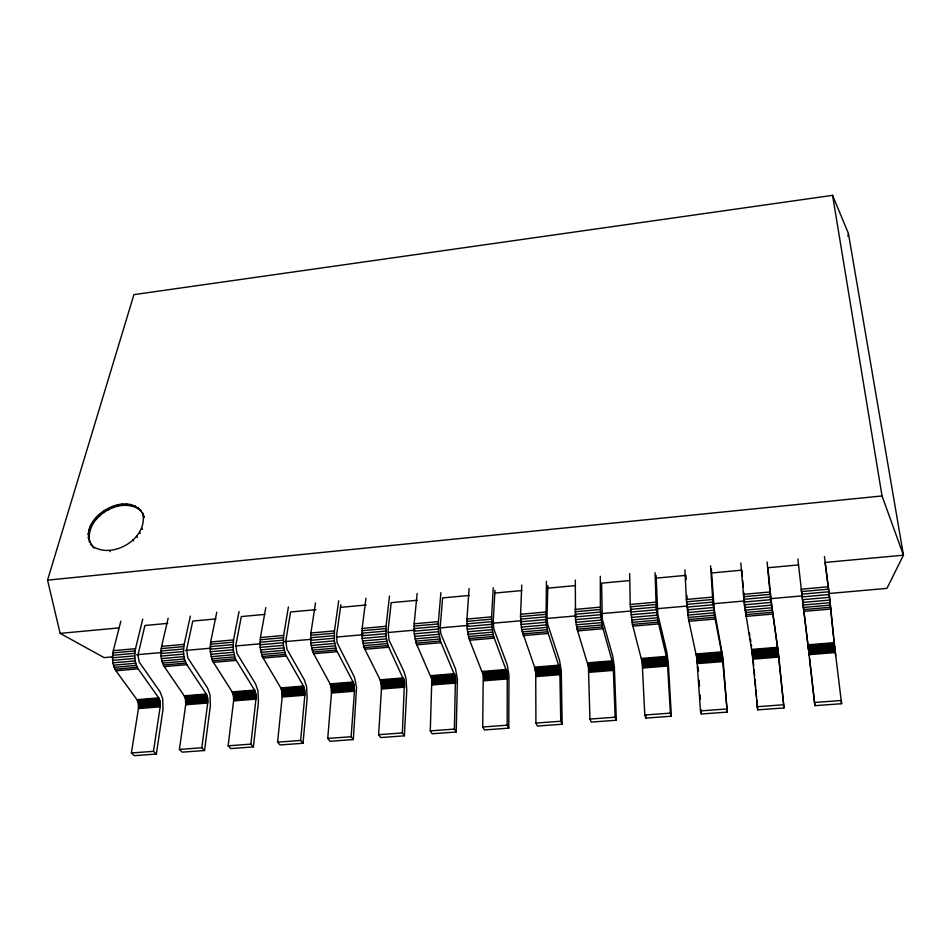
<?xml version="1.0" encoding="UTF-8"?>
<svg xmlns="http://www.w3.org/2000/svg" width="951" height="951" viewBox="0 0 951 951"><rect width="100%" height="100%" fill="white"/><g stroke="black" fill="none" stroke-linecap="round" stroke-linejoin="round"><path stroke-width="1.43" d="M340.874 604.717L336.642 635.102L336.987 642.543L354.497 677.243L356.554 687.407L353.332 739.569L330.009 741.281L327.738 738.452L331.459 693.065L331.186 687.407L330.092 683.888L312.796 652.101L310.751 642.935L310.906 633.009L315.506 602.97M494.972 590.369L493.248 621.205L493.783 628.801L507.156 664.654L508.963 675.067L508.785 728.145L484.416 729.94L482.704 727.004L483.251 675.055L468.986 638.573L467.214 629.17L466.953 619.065L469.093 588.586M216.78 612.218L210.67 641.973L210.254 651.768L212.453 660.779L232.175 691.9L233.399 695.359L233.589 700.935L228.145 745.81L230.772 748.58L253.418 746.915L250.874 744.134L255.926 699.14L255.712 693.541L254.523 690.069L235.349 658.805L233.185 649.747L233.542 639.928L239.046 611.529M417.144 593.448L414.16 623.785L414.279 633.83L416.146 643.149L431.825 679.24L430.28 730.879L432.194 733.78L456.195 732.008L454.388 729.096L455.47 677.314L440.432 641.045L438.613 631.69L438.423 621.609L440.895 592.663M265.793 607.63L260.419 637.527L260.134 647.381L262.25 656.475L280.783 687.93L281.948 691.413L282.185 697.024L277.585 742.16L280.034 744.954L303.012 743.266L300.635 740.46L304.843 695.205L304.582 689.57L303.452 686.075L285.49 654.466L283.41 645.337L283.636 635.446L288.415 606.916M521.754 585.103L520.506 616.593L521.671 629.598L534.605 667.174L535.722 673.142L535.924 723.069L537.434 726.041L562.172 724.234L560.757 721.238L559.794 668.838L547.669 631.761L546.029 622.239L546.421 581.346M508.785 728.145L507.168 725.197L507.252 673.106L493.64 636.433L491.917 626.994L491.596 616.866L493.248 587.777M215.925 618.923L192.768 621.062L186.634 649.509L187.704 657.735L207.52 687.942L210.005 694.812L210.361 705.88L204.536 750.505L201.826 747.759L207.71 703.015L207.532 697.452L206.284 694.016L186.812 664.654C183.365 658.567 182.961 651.114 184.173 644.338L190.378 616.082M629.419 580.585L601.591 583.165L602.316 619.291L612.717 655.952L614.346 666.532L616.355 720.252L591.249 722.094L589.941 719.075L588.407 666.508L577.102 629.205L575.521 619.648L575.319 580.098M204.536 750.505L182.212 752.146L179.418 749.412L185.695 704.786L185.528 699.247L184.244 695.823L164.273 666.603C160.743 660.576 160.339 653.099 161.622 646.359L168.149 618.15M167.745 623.38L144.921 625.496L137.978 655.013L139.167 661.967L160.089 691.864L162.692 698.676L162.978 709.672L156.356 754.036L153.468 751.326L160.172 706.843L160.03 701.315L158.722 697.903L138.157 668.862C134.543 662.895 134.15 655.394 135.517 648.689L142.745 619.149M365.957 598.25L362.153 628.433L362.129 638.418L364.078 647.655L380.103 679.799L381.149 683.353L381.458 689.035L378.629 734.695L380.721 737.56L404.389 735.824L402.38 732.936L404.448 681.463L388.008 645.586L386.094 636.302L386.058 626.293L389.482 596.039M156.356 754.036L134.341 755.665L131.381 752.966L138.454 708.59L138.335 703.074L136.992 699.686L115.939 670.776C112.242 664.868 111.861 657.355 113.3 650.674L120.848 621.205M547.883 585.447L547.039 616.426L547.633 624.082L559.557 660.339L561.268 670.835L562.172 724.234M456.195 732.008L457.419 679.24L455.529 668.91L440.729 633.449L440.206 627.054L442.619 597.906L469.164 595.445M353.332 739.569L351.133 736.728L354.45 691.211L354.152 685.54L353.083 682.01L336.369 650.056L334.372 640.855L334.467 630.905L338.699 600.806M404.389 735.824L406.743 690.176L406.065 678.812L404.068 671.691L389.042 640.142L388.067 630.537L391.194 602.672L417.334 600.247M303.012 743.266L307.149 698.141L306.638 686.919L304.391 679.929L286.893 649.069L285.835 640.724L290.542 612.004L315.946 609.65M253.418 746.915L258.41 702.04L257.983 690.89L255.605 683.971L236.942 653.432L235.872 645.147L241.304 616.569L264.794 614.394M847.983 236.442L848.435 233.53L832.577 195.335L133.913 294.644L47.55 580.158L60.115 633.366L104.123 657.617L113.003 656.832M91.629 545.422L90.821 544.222L94.173 547.978C69.685 521.897 130.418 484.011 143.993 516.405M89.061 541.167L89.869 542.367C83.854 517.285 121.99 494.151 141.414 511.174L140.653 509.962M93.364 546.777C114.025 559.343 148.986 537.41 142.531 512.922L143.28 514.134M47.55 580.158L882.029 495.946L903.45 555.182L886.926 588.372L829.213 593.483M60.115 633.366L118.673 627.933M340.506 607.368L366.278 604.979M494.829 593.067L521.837 590.559M547.8 588.158L575.224 585.614M656.19 578.113L685.933 575.355L686.135 579.646M798.578 564.906L767.909 567.747L771.511 604.456L778.441 653.254L783.981 707.936L757.685 709.862L752.146 653.206L744.371 604.8L740.841 562.956M113.3 650.674L135.517 648.689M161.622 646.359L184.173 644.338M210.67 641.973L233.542 639.928M260.419 637.527L283.636 635.446M310.906 633.009L334.467 630.905M362.153 628.433L386.058 626.293M414.16 623.785L438.423 621.609M466.953 619.065L491.596 616.866M520.554 614.275L545.565 612.04M574.975 609.413L600.366 607.142L600.307 576.294M656.095 575.379L657.842 614.417L666.699 651.506L668.232 662.169L671.382 716.21L645.884 718.076L644.79 715.021L642.163 662.146L632.415 624.427L630.228 604.467L656.024 602.161L655.073 572.645M742.279 575.926L741.816 570.172L711.621 572.966L714.237 609.472L722.915 657.747L727.242 712.097L701.351 713.999L700.483 710.908L696.738 657.712L688.595 619.553L686.349 599.451L712.549 597.109L710.575 565.786M743.349 594.363L769.953 591.986L778.001 651.114L783.981 707.936M829.224 594.518L802.121 596.907L802.442 599.689L829.557 597.311L828.285 586.767L801.253 589.192L802.252 597.668M112.848 652.897L135.09 650.924M161.218 648.594L183.793 646.585M210.302 644.219L233.197 642.187M260.11 639.785L283.35 637.717M310.656 635.28L334.229 633.188M361.939 630.715L385.88 628.587M414.006 626.079L438.304 623.915M466.858 621.372L491.512 619.184M520.506 616.593L545.553 614.37M574.986 611.743L600.414 609.484L600.366 607.142M630.299 606.821L656.131 604.515L656.024 602.161M686.491 601.817L712.715 599.487L712.549 597.109M743.551 596.741L770.191 594.363M801.515 591.57L828.583 589.168M112.575 655.31L134.84 653.337M160.992 651.007L183.579 649.01M210.112 646.656L233.031 644.623M259.956 642.234L283.208 640.166M310.537 637.752L334.134 635.66M361.867 633.2L385.821 631.072M413.97 628.575L438.292 626.412M466.87 623.88L491.548 621.692M520.566 619.125L545.624 616.902M575.082 614.287L600.533 612.028L600.414 609.484M630.454 609.377L656.297 607.083L656.131 604.515M686.681 604.384L712.929 602.054L714.819 617.282L722.201 655.643L727.242 712.097M743.789 599.32L770.453 596.955M801.812 594.173L828.903 591.772M136.682 654.74L161.836 652.517M185.516 650.425L210.67 648.19M235.824 645.967L259.504 643.875M284.658 641.652L311.298 639.298M336.452 637.063L363.092 634.709M388.246 632.486L414.886 630.133M440.04 627.91L468.154 625.413M493.307 623.19L521.421 620.706M546.575 618.483L576.175 615.868M601.329 613.633L630.929 611.018M656.083 608.795L687.157 606.049M712.311 603.814L744.871 600.937M770.025 598.714L802.585 595.837M112.515 657.819L134.78 655.845M160.957 653.539L183.543 651.542M210.1 649.2L233.019 647.167M259.968 644.79L283.232 642.733M310.573 640.32L334.181 638.24M361.927 635.791L385.892 633.675M414.065 631.179L438.387 629.039M466.989 626.507L491.679 624.332M520.708 621.764L545.791 619.553M575.26 616.949L600.723 614.691L600.533 612.028M630.668 612.052L656.523 609.769L658.235 622.18L667.257 660.113L670.396 713.131L671.382 716.21M686.931 607.083L713.191 604.765M744.074 602.031L770.75 599.677M112.646 660.351L134.923 658.389M161.099 656.095L183.698 654.11M210.254 651.768L233.185 649.747M260.134 647.381L283.41 645.337M310.751 642.935L334.372 640.855M362.129 638.418L386.094 636.302M414.279 633.83L438.613 631.69M467.214 629.17L491.917 626.994M520.958 624.45L546.029 622.239M575.521 619.648L600.984 617.401L602.53 627.006L613.122 664.499L615.154 717.209L616.355 720.252M630.929 614.774L656.796 612.503M687.216 609.829L713.488 607.511M744.371 604.8L771.059 602.447M112.967 662.835L135.244 660.886M161.42 658.591L184.019 656.618M210.587 654.288L233.518 652.279M260.467 649.925L283.731 647.881M311.084 645.491L334.693 643.423M362.45 640.986L386.427 638.894M414.6 636.421L438.934 634.293M467.535 631.785L492.238 629.621M521.279 627.078L546.361 624.89M575.842 622.311L601.317 620.076M631.262 617.449L657.117 615.19M687.537 612.527L713.809 610.221M744.692 607.523L771.38 605.181M802.763 602.435L829.878 600.057L834.788 647.702L808.528 649.83L802.418 599.047M113.478 665.189L135.755 663.251M161.92 660.969L184.518 658.995M211.063 656.677L233.994 654.68M260.931 652.327L284.194 650.306M311.536 647.916L335.144 645.86M362.902 643.435L386.867 641.354M415.028 638.894L439.35 636.778M467.951 634.281L492.642 632.13M521.671 629.598L546.742 627.41M576.223 624.831L601.686 622.62M631.619 620.004L657.474 617.746M687.882 615.095L714.142 612.813M745.025 610.114L771.701 607.784M803.072 605.05L830.175 602.684M114.168 667.34L136.421 665.403M162.573 663.132L185.16 661.171M211.693 658.865L234.612 656.879M261.537 654.538L284.789 652.517M312.118 650.139L335.715 648.095M363.448 645.681L387.402 643.601M415.551 641.164L439.861 639.048M468.439 636.564L493.117 634.424M522.135 631.904L547.194 629.717M576.651 627.161L602.09 624.95M632.011 622.358L657.854 620.111M688.239 617.472L714.486 615.19M745.346 612.503L772.01 610.185M803.357 607.463L830.449 605.109M114.988 669.219L137.229 667.293M163.37 665.034L185.932 663.085M212.453 660.779L235.349 658.805M262.25 656.475L285.49 654.466M312.796 652.101L336.369 650.056M364.078 647.655L388.008 645.586M416.146 643.149L440.432 641.045M468.986 638.573L493.64 636.433M522.634 633.925L547.669 631.761M577.102 629.205L602.53 627.006M632.415 624.427L658.235 622.18M688.595 619.553L714.819 617.282M745.655 614.619L772.295 612.313M803.619 609.603L830.675 607.261M115.939 670.776L138.157 668.862M164.273 666.603L186.812 664.654M213.309 662.372L236.181 660.398M263.058 658.068L286.275 656.071M313.545 653.717L337.106 651.685M364.78 649.295L388.686 647.227M416.788 644.802L441.05 642.71M469.58 640.249L494.211 638.121M523.169 635.613L548.18 633.461M577.578 630.917L602.982 628.73M632.831 626.15L658.627 623.915M688.952 621.3L715.14 619.042M745.941 616.379L772.545 614.084M803.833 611.386L830.865 609.044M136.992 699.686L158.722 697.903M184.244 695.823L206.284 694.016M232.175 691.9L254.523 690.069M280.783 687.93L303.452 686.075M330.092 683.888L353.083 682.01M380.103 679.799L403.438 677.897M430.862 675.65L454.53 673.712M482.347 671.442L506.372 669.48M534.605 667.174L558.986 665.177M587.647 662.835L612.385 660.814M641.473 658.437L666.592 656.38M696.12 653.967L721.631 651.875M751.599 649.426L777.502 647.31M807.934 644.826L834.229 642.674M137.408 700.352L159.126 698.581M184.649 696.489L206.664 694.694M232.543 692.578L254.88 690.759M281.127 688.607L303.785 686.765M330.413 684.589L353.403 682.711M380.412 680.5L403.735 678.598M431.136 676.363L454.804 674.425M482.609 672.155L506.621 670.193M534.842 667.899L559.212 665.902M587.849 663.56L612.587 661.539M641.652 659.174L666.758 657.117M696.275 654.716L721.761 652.624M751.73 650.187L777.609 648.071M808.029 645.586L834.312 643.435M137.776 701.149L159.483 699.377M184.993 697.297L207.009 695.502M232.876 693.398L255.213 691.579M281.448 689.439L304.094 687.585M330.71 685.421L353.689 683.543M380.685 681.344L403.997 679.442M431.397 677.207L455.053 675.281M482.846 673.011L506.847 671.061M535.056 668.755L559.414 666.77M588.051 664.44L612.777 662.419M641.83 660.053L666.924 658.009M696.429 655.596L721.904 653.527M751.861 651.078L777.728 648.974M808.136 646.49L834.407 644.35M138.085 702.076L159.792 700.305M185.29 698.224L207.306 696.441M233.161 694.325L255.486 692.518M281.722 690.378L304.368 688.536M330.972 686.372L353.938 684.494M380.935 682.307L404.246 680.405M431.635 678.17L455.279 676.256M483.06 673.986L507.061 672.036M535.258 669.742L559.616 667.757M588.241 665.427L612.955 663.418M642.008 661.052L667.091 659.007M696.584 656.606L722.059 654.538M752.003 652.101L777.859 649.997M808.255 647.524L834.526 645.384M138.335 703.074L160.03 701.315M185.528 699.247L207.532 697.452M233.399 695.359L255.712 693.541M281.948 691.413L304.582 689.57M331.186 687.407L354.152 685.54M381.149 683.353L404.448 681.463M431.825 679.24L455.47 677.314M483.251 675.055L507.252 673.106M535.449 670.812L559.794 668.838M588.407 666.508L613.122 664.499M642.163 662.146L667.257 660.113M696.738 657.712L722.201 655.643M752.146 653.206L778.001 651.114M808.398 648.641L834.645 646.502M138.501 704.156L160.208 702.397M185.707 700.328L207.71 698.545M233.566 696.453L255.89 694.634M282.114 692.518L304.748 690.676M331.352 688.524L354.319 686.658M381.303 684.47L404.603 682.58M431.992 680.357L455.636 678.443M483.417 676.185L507.406 674.247M535.603 671.965L559.949 669.98M588.562 667.661L613.276 665.664M642.317 663.311L667.4 661.278M696.881 658.877L722.344 656.82M752.289 654.395L778.132 652.291M138.608 705.273L160.315 703.514M185.802 701.458L207.817 699.674M233.673 697.582L255.997 695.775M282.221 693.648L304.867 691.817M331.471 689.665L354.438 687.811M381.422 685.623L404.722 683.745M432.111 681.522L455.755 679.608M483.536 677.362L507.525 675.424M535.722 673.142L560.068 671.168M588.693 668.85L613.407 666.853M642.448 664.499L667.531 662.478M697.024 660.089L722.487 658.033M752.419 655.608L778.275 653.515M138.632 706.403L160.339 704.655M185.837 702.587L207.853 700.816M233.72 698.723L256.045 696.917M282.269 694.801L304.914 692.97M331.519 690.83L354.497 688.976M381.494 686.788L404.793 684.91M432.182 682.699L455.826 680.785M483.619 678.55L507.62 676.613M535.817 674.33L560.163 672.369M588.788 670.051L613.502 668.054M642.555 665.712L667.65 663.691M697.142 661.302L722.605 659.245M752.55 656.832L778.417 654.74M138.584 707.52L160.291 705.761M185.802 703.704L207.817 701.933M233.684 699.853L256.021 698.058M282.257 695.942L304.902 694.111M331.519 691.971L354.497 690.117M381.506 687.942L404.817 686.063M432.206 683.852L455.862 681.95M483.667 679.703L507.668 677.778M535.877 675.495L560.234 673.534M588.859 671.228L613.585 669.242M642.65 666.901L667.745 664.88M697.249 662.502L722.724 660.446M752.669 658.033L778.548 655.94M138.454 708.59L160.172 706.843M185.695 704.786L207.71 703.015M233.589 700.935L255.926 699.14M282.185 697.024L304.843 695.205M331.459 693.065L354.45 691.211M381.458 689.035L404.781 687.169M432.194 684.958L455.85 683.056M483.655 680.821L507.668 678.895M535.889 676.625L560.258 674.663M588.907 672.357L613.633 670.372M642.71 668.03L667.816 666.009M697.333 663.632L722.819 661.587M752.776 659.174L778.655 657.093M809.087 654.645L835.358 652.541L841.599 703.704L814.9 705.666L814.496 702.48L808.956 653.492L835.216 651.376L835.358 652.541M131.381 752.966L153.468 751.326M179.418 749.412L201.826 747.759M228.145 745.81L250.874 744.134M277.585 742.16L300.635 740.46M327.738 738.452L351.133 736.728M378.629 734.695L402.38 732.936M430.28 730.879L454.388 729.096M482.704 727.004L507.168 725.197M535.924 723.069L560.757 721.238M589.941 719.075L615.154 717.209M644.79 715.021L670.396 713.131M700.483 710.908L726.481 708.982M757.044 706.724L783.446 704.774M814.496 702.48L841.314 700.507L841.599 703.704M88.015 533.903L88.823 535.104M88.11 537.684L88.918 538.884M88.764 529.921L89.56 531.122M90.321 525.879L91.118 527.08M92.651 521.885L93.448 523.086M109.472 550.463L110.268 551.663M95.659 518.057L96.455 519.258M99.273 514.503L100.057 515.715M103.374 511.341L104.158 512.553M107.843 508.654L108.616 509.867M112.551 506.526L113.324 507.727M132.855 539.788L133.639 541M117.353 505.005L118.114 506.217M136.492 536.126L137.265 537.339M122.108 504.137L122.869 505.35M139.488 532.203L140.249 533.416M126.685 503.959L127.458 505.183M141.747 528.138L142.507 529.35M130.953 504.482L131.713 505.694M138.05 507.513L138.798 508.737M143.601 516.334L144.35 517.546M134.78 505.67L135.541 506.895M848.435 233.53L903.45 555.182L825.076 562.445L829.878 600.057M745.418 609.912L746.155 614.227M749.352 632.938L749.852 635.815M750.339 638.703L750.838 641.58M832.577 195.335L882.029 495.946M751.326 644.528L751.587 646.323M745.12 607.974L744.49 602.756M688.096 611.766L687.621 607.772M824.446 556.573L828.285 586.767M835.679 655.869L835.073 650.163L808.814 652.291L809.242 655.667M752.146 650.567L752.705 655.334M834.812 648.689L835.097 651.15M834.526 646.24L834.93 648.927L808.671 651.055L802.573 600.414M808.683 650.805L808.968 653.254M829.545 598.048L833.409 636.207M834.253 643.863L833.575 637.752M809.503 657.961L814.9 705.666M802.097 596.301L797.877 559.057M697.309 657.391L697.57 659.804M752.966 657.771L753.679 665.32M600.723 614.691L600.984 617.401M767.112 561.934L769.953 591.986M754.072 669.635L754.583 675.376M754.975 679.692L755.617 686.872M755.879 689.748L756.52 696.928M756.782 699.805L757.685 709.862M712.715 599.487L712.929 602.054M656.297 607.083L656.523 609.769M742.624 580.241L743.207 587.433M743.551 591.748L744.122 598.94M698.189 666.865L698.486 671.287M699.08 680.12L699.472 686.016M700.067 694.848L700.364 699.27M701.053 709.589L701.351 713.999M711.36 568.853L711.526 571.599M686.907 595.385L687.121 599.677M684.91 569.863L686.349 599.451M645.753 715.152L645.884 718.076M629.669 573.548L630.228 604.467"/></g></svg>
